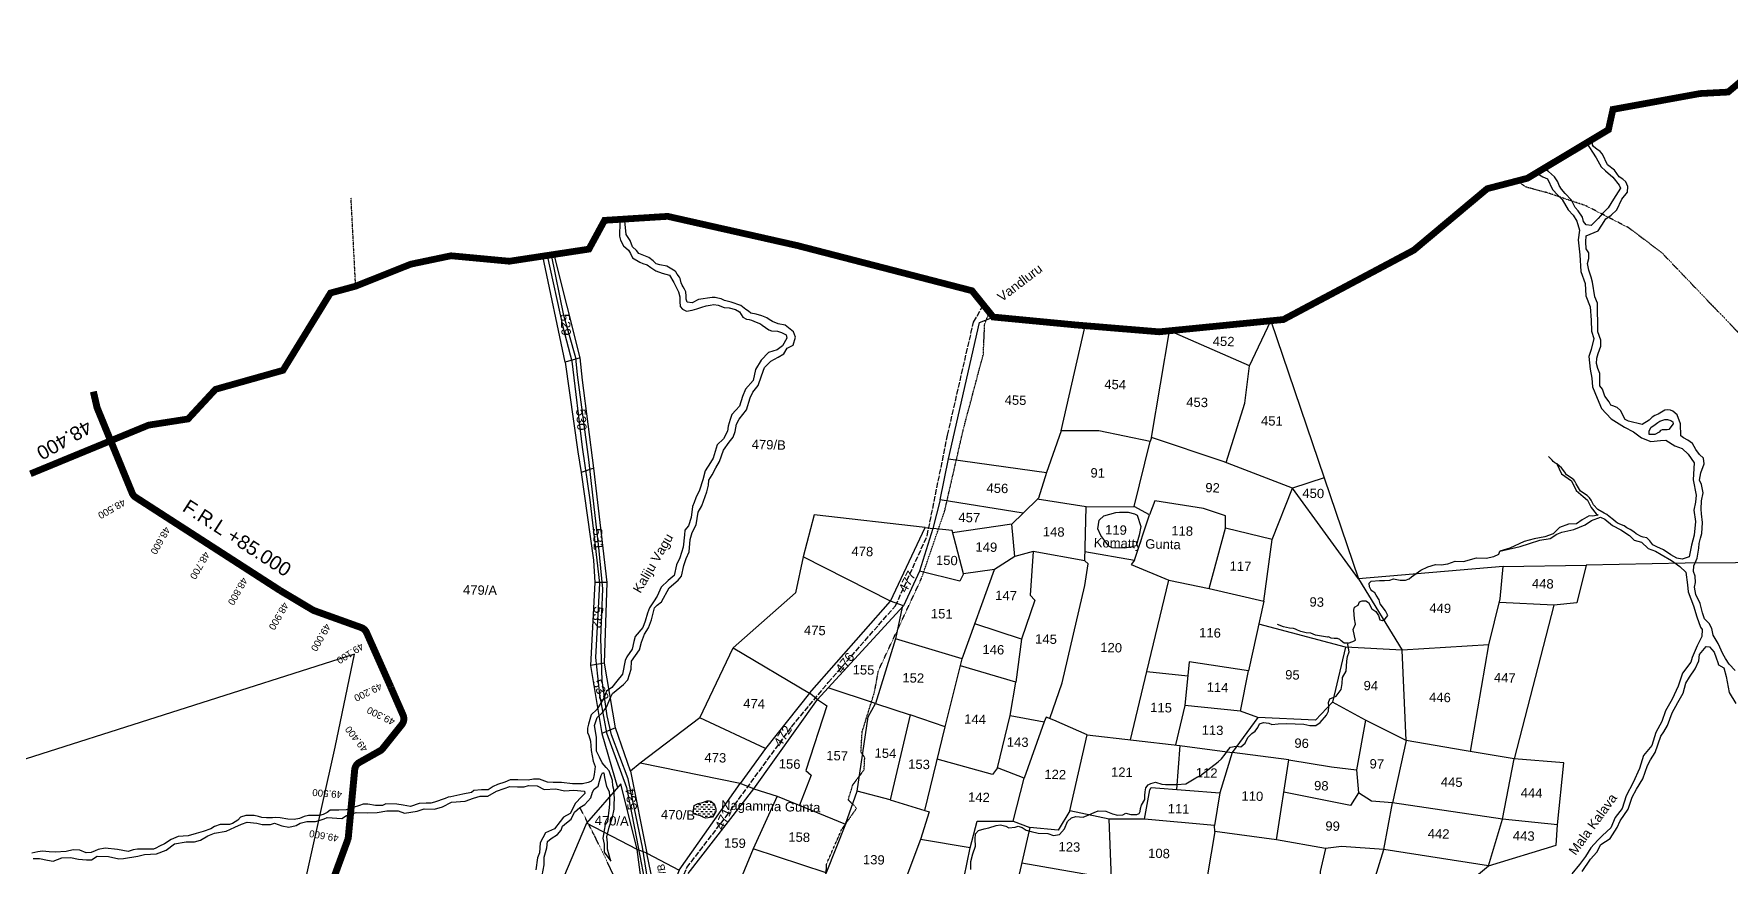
# Model space of a CAD drawing. Header units: inches. Extents: x 331956 to 347868, y 1573639 to 1584878.
# Drawn here: x 339965 to 343619, y 1580086 to 1581880 of the extents above; entities that cross this region are included whole.
import ezdxf

# ---------------------------------------------------------------- set-up
doc = ezdxf.new("R2010")
doc.units = ezdxf.units.IN
doc.header["$MEASUREMENT"] = 0
for name, pattern in [('ACAD_ISO02W100', [15, 12, -3]), ('ACAD_ISO03W100', [30, 12, -18]), ('ACAD_ISO07W100', [3, 0, -3]), ('BORDER', [1.75, 0.5, -0.25, 0.5, -0.25, 0, -0.25])]:
    doc.linetypes.add(name, pattern=pattern)
for name, color, linetype in [('BLOCK', 7, 'Continuous'), ('CARTTRACK', 30, 'ACAD_ISO02W100'), ('NALA', 4, 'Continuous'), ('SURVEY_BND', 7, 'Continuous'), ('WATER_BODY', 4, 'Continuous')]:
    doc.layers.add(name, color=color, linetype=linetype)
for name, color, linetype, lineweight in [('FOOTPATH', 150, 'ACAD_ISO07W100', 30), ('ROAD', 1, 'Continuous', 25), ('VILL_BOUNDARY', 6, 'BORDER', 30)]:
    doc.layers.add(name, color=color, linetype=linetype, lineweight=lineweight)
doc.styles.get("Standard").update_dxf_attribs({"font": 'arial.ttf'})

msp = doc.modelspace()

# ---------------------------------------------------------------- hatches: boundary and pattern name
at = {"layer": 'WATER_BODY'}
h = msp.add_hatch(dxfattribs=at)
h.set_pattern_fill('DASH', color=256, scale=39.982509, angle=-1.4335, style=0)
h.set_pattern_definition([(358.566468, (323139.706, 1574851.302), (5.121281, 4.8712179), [4.9978137, -4.9978137])])
h.paths.add_polyline_path([(341434.1, 1580208.7), (341430.1, 1580219.9), (341423.1, 1580225.4), (341420, 1580226), (341415.5, 1580226.1), (341405.6, 1580222.8), (341395.7, 1580220.6), (341387.1, 1580216.5), (341385.2, 1580201.4), (341388.2, 1580197.8), (341401.1, 1580194.1), (341407.9, 1580190.6), (341412.1, 1580188.9), (341426.7, 1580190.8), (341433.9, 1580203.5)])
h.paths.add_polyline_path([(341310.1, 1580181.5), (341393.2, 1580179.4), (341394, 1580210.9), (341310.9, 1580213)], flags=9)

# ---------------------------------------------------------------- linework, layer by layer
at = {"layer": 'BLOCK', "color": 1, "const_width": 15}
msp.add_lwpolyline([(340584.5, 1579988.3), (340641.1, 1580142.6, 0.064528), (340642.2, 1580147.6), (340656, 1580293.6, -0.246089), (340666.1, 1580309.1), (340710.6, 1580334.1, 0.096904), (340716.4, 1580339.1), (340757.5, 1580390.6, 0.277971), (340760.2, 1580411), (340734, 1580470.9, 0.001638), (340734, 1580471.1), (340681.5, 1580589.2, 0.204454), (340670, 1580599.9), (340568.8, 1580636.3, -0.048162), (340565.3, 1580638), (340495.3, 1580679.8, -0.00872), (340494.7, 1580680.2), (340184.3, 1580880.6, -0.15318), (340176.6, 1580889.8), (340101.6, 1581072.5, -0.041045), (340100.6, 1581075.6), (340093, 1581108.7)], format="xyb", dxfattribs=at)
at = {"layer": 'BLOCK', "color": 2}
for p in [(340103.2, 1581068.7), (340141.1, 1580976.2), (340180.1, 1580884.2), (340263.6, 1580829.4), (340347.6, 1580775.2), (340431.6, 1580720.9), (340516.1, 1580667.4), (340605.3, 1580623.2), (340687.6, 1580575.4), (340728.2, 1580484), (340758.3, 1580391.7), (340688.7, 1580321.8), (340650.9, 1580239), (340640.1, 1580139.8)]:
    msp.add_point(p, dxfattribs=at)
at = {"layer": 'CARTTRACK'}
msp.add_lwpolyline([(341315.7, 1579941.2), (341371.6, 1580082.4), (341456.5, 1580192.8), (341597.1, 1580385.8), (341676, 1580481.3), (341821, 1580646.8), (341889.3, 1580798), (341933.3, 1581014.9), (341989.3, 1581258.7), (342010.5, 1581295.7)], dxfattribs=at)
at = {"layer": 'FOOTPATH', "ltscale": 0.002}
for points in [[(344194.3, 1580180.7), (344201.4, 1580227.7), (344211.4, 1580333), (344185.6, 1580433.2), (344080.7, 1580566.7), (343956.3, 1580803.2), (343846.4, 1580989.8), (343769.4, 1581060.5), (343715.3, 1581109.7), (343675.6, 1581195.8), (343552.1, 1581324.2), (343473, 1581407.2), (343400.6, 1581461.9), (343308.7, 1581509.2), (343225.7, 1581537.2), (343179.3, 1581549.6), (343160.3, 1581563)], [(341539.7, 1579541.4), (341564.6, 1579595.4), (341579.1, 1579715), (341612.9, 1579824.4), (341634.2, 1579937.3), (341668.6, 1580011.4), (341672.7, 1580090.4), (341705, 1580164.2), (341737.2, 1580210.1), (341719.3, 1580228.9), (341729.3, 1580261.1), (341753.5, 1580293), (341754.8, 1580319.8), (341746.6, 1580331.3), (341749.2, 1580374.9), (341776.1, 1580461.8), (341784.3, 1580506.8), (341877, 1580705.6), (341927.1, 1580851.5), (341967.5, 1581028.2), (342010.3, 1581189.1), (342013.2, 1581254.8), (342023.4, 1581279.6)], [(341324.8, 1579964.4), (341299.2, 1579972.9), (341255.7, 1579987.4), (341236.7, 1580010.9), (341212.9, 1580067.9), (341173.2, 1580150.1), (341154.4, 1580186.3), (341141.2, 1580212.2)]]:
    msp.add_lwpolyline(points, dxfattribs=at)
at = {"layer": 'NALA'}
for points in [[(343630.2, 1580507.4), (343617.1, 1580520.9), (343608.9, 1580533.5), (343603.7, 1580543.6), (343593.3, 1580565.8), (343582.8, 1580583.8), (343579.4, 1580597.6), (343574, 1580608.9), (343563.7, 1580618.4), (343559.8, 1580631.4), (343554.9, 1580651.6), (343545.3, 1580671.2), (343542.5, 1580686.7), (343544.8, 1580697.1), (343543.8, 1580710.8), (343539.9, 1580721.1), (343540.9, 1580733.2), (343547.8, 1580749.5), (343551.4, 1580771.2), (343552.1, 1580780.8), (343555.6, 1580792.4), (343558.4, 1580802.6), (343559.9, 1580826.1), (343557.7, 1580845), (343556.7, 1580855.5), (343557.6, 1580873.3), (343560.8, 1580890.2), (343557.8, 1580908.1), (343553, 1580917.5), (343555.7, 1580933.7), (343563.4, 1580952.7), (343561.9, 1580964.9), (343553.4, 1580972.8), (343545.2, 1580983.7), (343538.1, 1580996.6), (343527.8, 1581004.3), (343519, 1581009), (343512.9, 1581013.6), (343512, 1581039.4), (343505, 1581058.5), (343495.5, 1581066.2), (343490.6, 1581069), (343485.1, 1581069.4), (343478.7, 1581068.6), (343471.1, 1581064.5), (343464, 1581060.2), (343456.7, 1581057.4), (343450.9, 1581053.4), (343445, 1581047.3), (343429.6, 1581037.7), (343400.5, 1581044.7), (343392.9, 1581048.6), (343383.2, 1581068.2), (343375.6, 1581074.1), (343366.8, 1581077.9), (343362.3, 1581079.7), (343358.3, 1581086.5), (343349.1, 1581098.9), (343344, 1581114.1), (343338.2, 1581121.2), (343338.5, 1581133.2), (343338.4, 1581147.6), (343334.2, 1581158.4), (343331.4, 1581169.6), (343331.7, 1581180.6), (343335.2, 1581191.1), (343340.6, 1581206.6), (343340.7, 1581219.8), (343334.4, 1581237.8), (343334.1, 1581255.2), (343333.1, 1581283.5), (343333.2, 1581299.2), (343327.6, 1581313), (343322.7, 1581344.7), (343319.9, 1581355.6), (343314.6, 1581370.7), (343311.9, 1581384.9), (343314.7, 1581395.6), (343314.5, 1581407.7), (343309.2, 1581416.6), (343308.6, 1581431.5), (343308.7, 1581444.4), (343334.7, 1581455.6), (343342.4, 1581467.4), (343351.7, 1581481.1), (343362.9, 1581489.2), (343375.4, 1581500.6), (343385.7, 1581523.4), (343397.8, 1581539), (343398.8, 1581550.6), (343394.3, 1581560.7), (343388.2, 1581566.8), (343379.9, 1581571.7), (343370.1, 1581585.9), (343354.7, 1581598), (343343.9, 1581620.5), (343339.1, 1581626.4), (343332, 1581631.3), (343329.3, 1581633.8), (343324.9, 1581636.9), (343322.8, 1581641), (343321.7, 1581652.2)], [(343309.6, 1581644.9), (343322.4, 1581624.9), (343330.5, 1581612.8), (343341, 1581593.5), (343351, 1581584.8), (343366.2, 1581571.3), (343379.9, 1581554.1), (343382.9, 1581547.5), (343368.2, 1581523.6), (343356.1, 1581504.8), (343345.2, 1581493.8), (343335, 1581481.7), (343319.8, 1581467), (343308.9, 1581468.6), (343303.1, 1581475.5), (343300.9, 1581485.1), (343292, 1581498.7), (343285.5, 1581505.9), (343281.5, 1581513), (343277.1, 1581521.6), (343264, 1581535.7), (343256.2, 1581545), (343251.1, 1581552.9), (343247.7, 1581560.8), (343240.6, 1581571.5), (343227.5, 1581583.5), (343218, 1581590.1)], [(343201.4, 1581580.1), (343215.9, 1581571.8), (343226, 1581567.3), (343236.4, 1581544.8), (343248.1, 1581532.2), (343257.4, 1581522.8), (343269.9, 1581501), (343281.2, 1581489.1), (343288.7, 1581476.5), (343294.9, 1581456.7), (343291.9, 1581436), (343295.3, 1581403.5), (343297.6, 1581367.8), (343306.9, 1581341.8), (343308.3, 1581315), (343317.6, 1581291.6), (343319.7, 1581262.7), (343320.2, 1581238.7), (343325.4, 1581223), (343319.9, 1581199.2), (343314.6, 1581184.7), (343317.8, 1581157.4), (343321.1, 1581138), (343322.4, 1581119.2), (343332.8, 1581094.7), (343341.7, 1581072.6), (343362.7, 1581050.2), (343391.3, 1581032.3), (343411.2, 1581022.3), (343428.5, 1581009.2), (343448, 1581001), (343468.9, 1581003.3), (343480.6, 1581003.7), (343500, 1580991.6), (343515.8, 1580985.9), (343528.5, 1580973.6), (343541.5, 1580955.3), (343539.5, 1580918.8), (343546.1, 1580885.5), (343544.7, 1580870.4), (343540.7, 1580852.9), (343544.7, 1580828.6), (343541.8, 1580799.1), (343536, 1580777.7), (343530.8, 1580752.1), (343515.9, 1580747.6), (343504.6, 1580749.3), (343491.4, 1580757), (343475.4, 1580767.3), (343461.1, 1580774.3), (343452.8, 1580778.4), (343446.3, 1580786.7), (343439.4, 1580793.2), (343432, 1580795.1), (343427.8, 1580796), (343417, 1580802.2), (343411.8, 1580806.6), (343403.5, 1580811.4), (343396.9, 1580815.1), (343391, 1580819.1), (343377.7, 1580824.4), (343373.5, 1580827.3), (343367.6, 1580832.4), (343358.6, 1580839.3), (343353.5, 1580844), (343347.9, 1580846.6), (343333.8, 1580854.5), (343324.9, 1580864.2), (343321.8, 1580870.6), (343319.8, 1580874.9), (343316.1, 1580879.6), (343311.3, 1580884.7), (343296.7, 1580893.8), (343292.6, 1580901.3), (343287.5, 1580909.9), (343284.5, 1580915.6), (343282.1, 1580918.2), (343276.6, 1580922.5), (343266.9, 1580929.5), (343262.8, 1580934.9), (343255.9, 1580944.6), (343245.9, 1580952.9), (343256, 1580931.2), (343277.1, 1580916.5), (343287.5, 1580895.5), (343302.4, 1580882.8), (343311.7, 1580874.8), (343319.8, 1580859.1), (343330.7, 1580845.4), (343334.5, 1580842.1), (343322.5, 1580840.3), (343315.8, 1580840.5), (343300.1, 1580832.1), (343287.9, 1580823.9), (343271.2, 1580822.6), (343251.7, 1580815.7), (343237.6, 1580802.3), (343219.6, 1580795.8), (343197.2, 1580791.5), (343175.2, 1580785.3), (343144.2, 1580770.9), (343123.2, 1580764.4), (343166.5, 1580774.6), (343186.9, 1580781.2), (343209.3, 1580788.2), (343231.5, 1580792.2), (343245.9, 1580801), (343256.3, 1580805.7), (343282.7, 1580811.5), (343306.6, 1580821.7), (343320.7, 1580830.5), (343340.1, 1580838.1), (343349.2, 1580833.7), (343365.9, 1580819.7), (343384, 1580810.9), (343402.1, 1580798.5), (343412.4, 1580788.2), (343428.4, 1580784.2), (343442.8, 1580770.4), (343458.3, 1580764.5), (343470.6, 1580757.2), (343492.6, 1580744.4), (343511, 1580731.7), (343523.5, 1580719.4), (343527.5, 1580691.9), (343528.5, 1580676.8), (343540, 1580646.5), (343547.5, 1580623.2), (343555.3, 1580600.8), (343558.6, 1580596), (343557.9, 1580580.7), (343547.9, 1580560.7), (343537.6, 1580535.3), (343534.8, 1580525.4), (343516.3, 1580501.8), (343507.3, 1580473.6), (343494.3, 1580445.8), (343479.8, 1580420.3), (343472.2, 1580397.3), (343459.1, 1580373.4), (343450.6, 1580345.5), (343432.8, 1580324.3), (343423.7, 1580295.9), (343410.4, 1580265.7), (343395.5, 1580237.1), (343386.4, 1580209.9), (343371.4, 1580190.3), (343362, 1580168.3), (343344.5, 1580151.2), (343334.3, 1580141.4), (343319, 1580125.2), (343307.4, 1580106.3), (343294.7, 1580089.1), (343277.8, 1580069.2)], [(341225.1, 1581479.9), (341227.1, 1581473.7), (341226.2, 1581444), (341228.9, 1581434.9), (341235.3, 1581422.8), (341245.6, 1581413.5), (341250.5, 1581406.5), (341254.6, 1581397.4), (341270.3, 1581387.7), (341276.7, 1581385), (341285.9, 1581381.9), (341294.1, 1581376.2), (341304.9, 1581369.4), (341318.7, 1581364.4), (341334.2, 1581359.5), (341343.5, 1581343.8), (341353.2, 1581323.9), (341356.3, 1581312.7), (341356.1, 1581303.3), (341357.1, 1581292.1), (341362.1, 1581286.8), (341370.8, 1581282.3), (341382.9, 1581284.6), (341393.1, 1581287.1), (341403.9, 1581290.7), (341413.4, 1581293.3), (341421.8, 1581295.4), (341430, 1581296.7), (341438.8, 1581295.4), (341452.2, 1581289.9), (341462.5, 1581289), (341476.6, 1581285.5), (341484.8, 1581280.8), (341492.5, 1581269.4), (341499.7, 1581265.2), (341505.5, 1581264), (341510.6, 1581262.4), (341521, 1581258.3), (341530, 1581254.6), (341534, 1581251.7), (341540.7, 1581247), (341547.9, 1581242.1), (341554.1, 1581239.9), (341566.9, 1581238.7), (341575.7, 1581235.9), (341585.6, 1581231.3), (341586.9, 1581223.6), (341577.5, 1581207.7), (341566.1, 1581198.8), (341547.3, 1581193.1), (341531.6, 1581176.4), (341519.5, 1581156.3), (341514.4, 1581132.9), (341497.8, 1581114.2), (341491.4, 1581098.3), (341484.9, 1581077.5), (341477.3, 1581068.7), (341468.7, 1581059), (341464.8, 1581048.4), (341460.8, 1581034.5), (341458.8, 1581023.7), (341450.2, 1581007), (341436.6, 1580993.6), (341428.1, 1580965.1), (341422.5, 1580956.1), (341410.9, 1580937.9), (341405.7, 1580918.8), (341399.1, 1580896.1), (341391.2, 1580879.8), (341387, 1580869.3), (341383.6, 1580860.9), (341380.7, 1580837.4), (341375, 1580819.1), (341366.9, 1580809.7), (341366.4, 1580799.8), (341363.4, 1580773.6), (341356.1, 1580750), (341349.1, 1580735), (341344.2, 1580712.3), (341331.5, 1580701.7), (341316.5, 1580687), (341307.9, 1580667.7), (341299.4, 1580655.4), (341291.1, 1580642.4), (341286.8, 1580631.1), (341281.4, 1580613.5), (341276.5, 1580600.3), (341260.1, 1580580.3), (341257.5, 1580570.1), (341253.5, 1580553.3), (341242.5, 1580537.1), (341238.9, 1580528.8), (341233.2, 1580499.1), (341220.6, 1580484), (341209.7, 1580470.5), (341198.6, 1580463.1), (341192.4, 1580447.7), (341177.4, 1580422.9), (341165.3, 1580411.4), (341159.6, 1580391.3), (341157.7, 1580383), (341157.4, 1580373.8), (341160.1, 1580366.9), (341164.3, 1580355), (341165.1, 1580335), (341169.6, 1580311.5), (341173.9, 1580300.3), (341171.7, 1580283.4), (341169.7, 1580273.2), (341164.5, 1580267.9), (341158.8, 1580265.5), (341146.7, 1580263.2), (341125.3, 1580262.7), (341101.8, 1580265.6), (341083.9, 1580266.1), (341071.5, 1580266.8), (341054.1, 1580273), (341041.2, 1580272.9), (341029.7, 1580270.9), (341007.2, 1580271.4), (340990.9, 1580271.4), (340979.4, 1580266.8), (340963.4, 1580261.4), (340954.3, 1580257.3), (340943.8, 1580250.3), (340929, 1580250), (340912.6, 1580248.3), (340907.3, 1580243.9), (340888.7, 1580240.7), (340862.8, 1580234.9), (340857.6, 1580234.1), (340850.9, 1580231.6), (340844.2, 1580229), (340834.5, 1580225.6), (340827.9, 1580223.3), (340820.2, 1580221), (340810, 1580221.2), (340794.9, 1580220.4), (340776.2, 1580214.3), (340760.2, 1580217.2), (340747.1, 1580219.1), (340723, 1580220.1), (340715.9, 1580216.2), (340700.8, 1580216), (340684.6, 1580219.1), (340673.9, 1580218.8), (340666.2, 1580216.5), (340652.5, 1580211.9), (340637.3, 1580206.7), (340621.6, 1580206), (340603.3, 1580206), (340596.5, 1580201), (340588, 1580197), (340580.4, 1580194.5), (340563.8, 1580194.8), (340556.2, 1580194.6), (340547.3, 1580192.3), (340536.9, 1580188.4), (340525.4, 1580186.2), (340512, 1580186.9), (340495.7, 1580189.8), (340486.2, 1580190), (340479.1, 1580189.6), (340466.1, 1580189.4), (340455.8, 1580190.4), (340448.8, 1580192.7), (340439.3, 1580194.6), (340421.7, 1580194.7), (340410.3, 1580190.8), (340404.4, 1580184.6), (340393, 1580177.1), (340386, 1580174.9), (340366.4, 1580175.4), (340354.1, 1580170.9), (340345.8, 1580166.1), (340329.6, 1580160.4), (340314.4, 1580155.9), (340297.4, 1580150.7), (340275.6, 1580149.4), (340260.5, 1580142.9), (340246.3, 1580133.3), (340235.3, 1580128.4), (340227.8, 1580124.2), (340222.7, 1580122.1), (340211.5, 1580122.2), (340201.2, 1580122.4), (340188.3, 1580122.4), (340178.4, 1580120.7), (340168, 1580116.7), (340144.8, 1580121.5), (340118.1, 1580124.1), (340103, 1580121.2), (340096.6, 1580118.5), (340088.3, 1580115.1), (340077.4, 1580114.4), (340064.1, 1580119.7), (340049.2, 1580120.5), (340034.2, 1580117.2), (340010.9, 1580115.5), (339998, 1580116), (339983.1, 1580117.7), (339973.3, 1580116.4), (339960.4, 1580113.5)], [(341059.7, 1580065.4), (341063.8, 1580088.4), (341064.3, 1580104.7), (341069.8, 1580124.7), (341071.1, 1580138.3), (341079.3, 1580145.2), (341093.1, 1580153.7), (341100.5, 1580163), (341103.7, 1580171.3), (341112.2, 1580178.5), (341122.5, 1580186.8), (341129.4, 1580201.5), (341141.2, 1580212.2), (341152.1, 1580218.1), (341164.5, 1580232.8), (341168.4, 1580245.2), (341171.9, 1580251.4), (341180.2, 1580257.8), (341183.6, 1580268.6), (341187.2, 1580280.8), (341189.9, 1580287), (341192.4, 1580286.7), (341194, 1580276.7), (341196.8, 1580263.9), (341198.1, 1580257.2), (341203.9, 1580246.6), (341205.1, 1580236.4), (341204.7, 1580219.7), (341204.5, 1580211.6), (341200.8, 1580181.9), (341195.9, 1580175.2), (341193.8, 1580166.7), (341190.4, 1580146.1), (341193.2, 1580133.1), (341193.1, 1580115.8), (341208.1, 1580096.4), (341200.6, 1580122.3), (341200.5, 1580135.4), (341199.4, 1580148.5), (341204.1, 1580169.2), (341211.1, 1580190.7), (341214.9, 1580208.3), (341215.1, 1580218.9), (341215.5, 1580231.6), (341213.9, 1580250.6), (341211.8, 1580258.3), (341211.4, 1580270), (341204.2, 1580290.9), (341197.9, 1580297.9), (341189.2, 1580308.3), (341183.4, 1580320.2), (341177.1, 1580333.5), (341176.8, 1580344.4), (341177.2, 1580362.5), (341174.8, 1580376.5), (341172.9, 1580388.9), (341178.5, 1580405.9), (341190, 1580416.9), (341198.5, 1580427.9), (341208, 1580450.4), (341211.7, 1580458), (341235.4, 1580477.4), (341244.2, 1580487), (341251.3, 1580510.3), (341252.5, 1580527.6), (341269.6, 1580551.9), (341274, 1580568.1), (341280.3, 1580585.6), (341288.8, 1580599.4), (341295.3, 1580616.5), (341301.9, 1580642.1), (341307.7, 1580648.2), (341316.9, 1580655.3), (341333.5, 1580685.9), (341353.1, 1580702.2), (341360, 1580710.8), (341365, 1580733.8), (341369.8, 1580749), (341376.8, 1580763.2), (341378.7, 1580789.6), (341382.9, 1580805.2), (341391.6, 1580821.1), (341396.1, 1580848.5), (341403.9, 1580862.2), (341414.7, 1580892.5), (341418.2, 1580907.2), (341419.1, 1580918), (341426, 1580929.5), (341433.9, 1580944), (341441.6, 1580958.2), (341450.7, 1580982.2), (341462.5, 1580999.7), (341471.1, 1581010.5), (341475.4, 1581022.9), (341478.2, 1581038.3), (341484.2, 1581049.5), (341492.3, 1581059.1), (341499.9, 1581069.5), (341508.1, 1581094.9), (341513.4, 1581107.4), (341525.4, 1581122.1), (341532.4, 1581143), (341538.7, 1581160.6), (341552.2, 1581174), (341568.1, 1581182.7), (341580.6, 1581190.3), (341588, 1581202.6), (341600.9, 1581208.9), (341605.5, 1581226.1), (341601.2, 1581237.9), (341583.4, 1581251.6), (341568.4, 1581255.1), (341555.8, 1581260.2), (341549.1, 1581264.5), (341544.1, 1581267.7), (341533.4, 1581272), (341520.6, 1581276), (341509.7, 1581277.8), (341504.6, 1581281.9), (341498.7, 1581286), (341491.5, 1581291.8), (341488.1, 1581294.6), (341467.3, 1581301.9), (341452.9, 1581305), (341445.3, 1581308.5), (341438.1, 1581310.1), (341432.9, 1581311.5), (341426.2, 1581311.7), (341396.7, 1581307), (341383.1, 1581300.2), (341372.5, 1581301.3), (341369.8, 1581307.7), (341369.9, 1581314.3), (341369.6, 1581323.9), (341366.8, 1581329.8), (341363.8, 1581334.5), (341361.6, 1581337.9), (341359.4, 1581343.3), (341357.3, 1581352.6), (341355.5, 1581355.5), (341350.5, 1581361.7), (341347.7, 1581367.2), (341346.5, 1581368.3), (341328.3, 1581379.3), (341313.1, 1581381.8), (341305.6, 1581384), (341299.3, 1581390.5), (341289.7, 1581397.6), (341275, 1581403.4), (341268.2, 1581406.2), (341262.8, 1581413.2), (341254.4, 1581421), (341249.7, 1581434.2), (341241.1, 1581447.5), (341237.7, 1581476.8), (341237.3, 1581480.7)], [(343466.6, 1581021.3), (343457.2, 1581016.2), (343444.5, 1581015.9), (343444.5, 1581023.1), (343448.1, 1581031.2), (343457.9, 1581038.1), (343463.5, 1581041.9), (343467.9, 1581044.9), (343478.2, 1581048.8), (343484.5, 1581048.6), (343491.4, 1581046.7), (343495.5, 1581043.8), (343496.2, 1581038.9), (343487, 1581027), (343483.2, 1581026.5), (343472.8, 1581026.2), (343468.9, 1581025), (343466.6, 1581021.3)], [(343245.9, 1580952.9), (343241.2, 1580955.3), (343237.8, 1580958.2), (343235.5, 1580961.2), (343230, 1580966.6), (343228, 1580968.6)], [(342796.5, 1580566.5), (342806.2, 1580569.5), (342811.8, 1580573), (342810, 1580582.3), (342806.7, 1580596), (342812.3, 1580607.1), (342809.7, 1580618.9), (342808.2, 1580637.6), (342810.2, 1580643.7), (342817.9, 1580648.2), (342821, 1580655.4), (342826.7, 1580657.7), (342834.3, 1580657.8), (342840.1, 1580654.1), (342847.5, 1580640.3), (342856.2, 1580634.3), (342861.9, 1580625.9), (342864.7, 1580616.8), (342870.4, 1580614.8), (342876.3, 1580618.9), (342881.8, 1580625.9), (342876.6, 1580636.3), (342865.4, 1580651.3), (342862.9, 1580659.7), (342856.4, 1580669.4), (342854, 1580674.5), (342847.4, 1580679), (342844.8, 1580682), (342842, 1580687.8), (342841.2, 1580695.6), (342845.7, 1580699.8), (342863.9, 1580701.1), (342874.3, 1580701.2), (342885.8, 1580701.8), (342893.8, 1580705.2), (342908.1, 1580701.8), (342919.8, 1580701.9), (342927.5, 1580705.1), (342932.6, 1580709.4), (342953, 1580723.8), (342968.2, 1580731.2), (342984.2, 1580736), (342996.7, 1580735.3), (343010.7, 1580737.3), (343026.6, 1580742.8), (343044.5, 1580742.3), (343072.9, 1580749.9), (343093.9, 1580749.3), (343110.1, 1580753.2), (343121, 1580758.1), (343123.2, 1580764.4)], [(341983.7, 1580078), (341983.3, 1580095.3), (341987.9, 1580112.1), (341993.5, 1580128.8), (341992.8, 1580143.4), (341993.1, 1580155.3), (342000.1, 1580162.5), (342012.3, 1580166.2), (342022.1, 1580168.4), (342037.6, 1580172.9), (342047.5, 1580174.2), (342058.8, 1580171.3), (342065.5, 1580168.4), (342078.9, 1580169.8), (342085.1, 1580171.4), (342093.8, 1580168.9), (342102.3, 1580162.7), (342113.2, 1580160), (342128.7, 1580156.5), (342149, 1580155.7), (342161.6, 1580151.6), (342174.4, 1580153.6), (342184.8, 1580165.7), (342191.8, 1580181.9), (342199.9, 1580189.6), (342209.9, 1580192.2), (342225.5, 1580190.9), (342237.8, 1580195.9), (342249, 1580201), (342257.6, 1580204.6), (342274.3, 1580203.7), (342288.3, 1580198.4), (342299, 1580195.1), (342310.5, 1580196.3), (342317.5, 1580199.8), (342328.4, 1580196.9), (342341, 1580196.5), (342345.9, 1580198.8), (342348, 1580203.3), (342348.8, 1580209.6), (342350.8, 1580216.9), (342358.3, 1580229.2), (342358.5, 1580237.8), (342358.7, 1580245.9), (342360.3, 1580254.3), (342365.1, 1580261), (342371.4, 1580263.5), (342381.1, 1580266.4), (342395.1, 1580262), (342402.5, 1580261.5), (342413.9, 1580261.3), (342426.8, 1580261.6), (342446.7, 1580263.2), (342468.2, 1580275.8), (342477.9, 1580280.6), (342515.9, 1580310.7), (342523.5, 1580317), (342531, 1580326.7), (342538.4, 1580336.8), (342543.1, 1580341.7), (342554.8, 1580343.9), (342564.7, 1580343), (342574.3, 1580350.8), (342579.9, 1580362.7), (342588.9, 1580371.7), (342595.6, 1580376.4), (342601.6, 1580384.7), (342605.2, 1580392.1), (342613.8, 1580395.5), (342625.2, 1580393.5), (342632.1, 1580390.8), (342645.6, 1580392), (342663.7, 1580393.1), (342701.1, 1580391.4), (342713.7, 1580388.5), (342726.6, 1580388.5), (342735.6, 1580395.1), (342749.9, 1580411.3), (342754.2, 1580419.6), (342754.3, 1580430), (342753.6, 1580438.5), (342757, 1580446.5), (342770.5, 1580452.2), (342781.2, 1580466.5), (342783.6, 1580479.3), (342784, 1580492), (342791.9, 1580505.9), (342793.2, 1580527.2), (342795.1, 1580537.7), (342798.3, 1580547.4), (342795.6, 1580563.3), (342796.5, 1580566.5), (342787.8, 1580566.5), (342781.1, 1580571.3), (342778.6, 1580574), (342773.6, 1580576.1), (342766, 1580576.4), (342759.4, 1580577.3), (342753.7, 1580580), (342751.6, 1580579.2), (342734.2, 1580582.2), (342726, 1580583.6), (342715.8, 1580588), (342706, 1580588.4), (342694.5, 1580591.1), (342687.4, 1580594.3), (342682.5, 1580596.6), (342678.6, 1580598.2), (342670.2, 1580598.8), (342656.9, 1580601.4), (342644, 1580606.3)], [(343300.4, 1580073.6), (343318.1, 1580100.4), (343332.1, 1580115.5), (343340.6, 1580132.3), (343360.8, 1580145.2), (343375.8, 1580168.5), (343382.3, 1580183.1), (343399.4, 1580208.1), (343407.9, 1580234.3), (343417.5, 1580251.3), (343431.4, 1580273.5), (343441.3, 1580302.5), (343447.8, 1580314.6), (343457.4, 1580330.5), (343470.2, 1580365.6), (343476.3, 1580375.4), (343483.9, 1580388.9), (343494.3, 1580416.2), (343506.6, 1580438.3), (343517.7, 1580458.6), (343523.8, 1580479.9), (343531.4, 1580493), (343543.8, 1580511.2), (343551.8, 1580528), (343553, 1580542.1), (343567.3, 1580558.7), (343574.8, 1580558.3), (343584.5, 1580546.6), (343588.7, 1580534.8), (343592.3, 1580524.2), (343594.2, 1580519.7), (343605.7, 1580513.3), (343610.5, 1580494.2), (343617, 1580459.8), (343631.2, 1580436.3)], [(339963.3, 1580101.9), (339977, 1580101.9), (339993.9, 1580098.5), (340006.5, 1580096.2), (340024.7, 1580103.6), (340043.6, 1580104.4), (340060.8, 1580100.4), (340078.2, 1580099.4), (340088.6, 1580099.4), (340101, 1580106.6), (340125.8, 1580106.3), (340147.5, 1580101.5), (340158.1, 1580101.7), (340188.7, 1580106.6), (340203.1, 1580110.2), (340229, 1580112), (340249.9, 1580119.7), (340268.1, 1580133.2), (340293.2, 1580138.2), (340311.2, 1580137.6), (340324.1, 1580141.6), (340339.9, 1580150.6), (340353.6, 1580156.3), (340379, 1580160.6), (340397.6, 1580169.3), (340412, 1580175.7), (340424.6, 1580180.1), (340445.4, 1580178.1), (340456.4, 1580175.4), (340474.4, 1580174.9), (340483.4, 1580177.9), (340499.2, 1580172), (340514, 1580169.4), (340529.6, 1580173.2), (340538.6, 1580178), (340553, 1580181.6), (340571.2, 1580181.9), (340579.5, 1580183.6), (340590.2, 1580187.4), (340596.4, 1580190.6), (340628.2, 1580188.4), (340638.5, 1580194.3), (340658.8, 1580201.3), (340684.3, 1580200.7), (340704.3, 1580201.1), (340725, 1580204.7), (340749.7, 1580204.7), (340763.3, 1580199.5), (340790.2, 1580203.7), (340805.5, 1580208.9), (340827.9, 1580208.4), (340845.3, 1580213.2), (340864.5, 1580223.4), (340894, 1580225.9), (340911.8, 1580231.8), (340926.2, 1580236.4), (340942.8, 1580236.3), (340961.7, 1580247.2), (340978.2, 1580252.8), (340990.5, 1580257.2), (341006.7, 1580256.6), (341020.8, 1580256.2), (341030.3, 1580259), (341049.4, 1580258.5), (341063.9, 1580251), (341089.6, 1580251.9), (341108.3, 1580248), (341128.1, 1580249.4), (341151, 1580246.9), (341151.8, 1580241.9), (341144.9, 1580235.1), (341131.7, 1580221.1), (341120.2, 1580198.9), (341106.1, 1580190.8), (341098.7, 1580181.6), (341086.7, 1580165.8), (341066.9, 1580157.1), (341055.6, 1580135.8), (341054, 1580114.1), (341050.1, 1580103.1), (341046.5, 1580077.5)]]:
    msp.add_lwpolyline(points, dxfattribs=at)
at = {"layer": 'ROAD'}
for points in [[(341070.8, 1581402.2), (341104.4, 1581248.5), (341123.6, 1581174.5), (341145.7, 1580988.9), (341162.2, 1580875.3), (341183.3, 1580695.9), (341174.6, 1580535.3), (341183.6, 1580454.8), (341198.1, 1580372.7), (341241.8, 1580254.9), (341259.5, 1580164), (341290.2, 1580002.6)], [(341287.8, 1580054.6), (341275.7, 1580126.1), (341255.5, 1580226.6), (341244.9, 1580273.6), (341209.5, 1580368.7), (341199.6, 1580409.4), (341189, 1580486), (341186.2, 1580577.3), (341190.4, 1580683.3), (341181.7, 1580772.7), (341165.3, 1580916.9), (341160.3, 1580962.4), (341135.9, 1581145.2), (341132.1, 1581181.5), (341106.3, 1581272.9), (341079.8, 1581403.6)]]:
    msp.add_lwpolyline(points, dxfattribs=at)
at = {"layer": 'SURVEY_BND'}
for points in [[(341109.2, 1581172.2), (341061.4, 1581400.8)], [(341142, 1581181.7), (341085.9, 1581404.5)], [(341935.2, 1580963.6), (342002.2, 1581257.9), (342031.5, 1581269.5)], [(342178.3, 1581024.3), (342229.7, 1581250.8)], [(342583.9, 1581164.5), (342629.4, 1581261.4), (342744.9, 1580922.9), (342676.3, 1580900.2)], [(342372.4, 1581009.8), (342411.4, 1581239.9)], [(342533.2, 1580955.6), (342573.4, 1581083.6), (342583.9, 1581164.5), (342411.4, 1581239.9)], [(341171.4, 1580943.4), (341146.4, 1581133), (341142, 1581181.7), (341109.2, 1581172.2), (341136.9, 1580978.5), (341144, 1580934.4)], [(342231.7, 1580860.3), (342335.5, 1580860.6), (342370, 1581001), (342259, 1581024.4), (342178.3, 1581024.3), (342146.6, 1580934)], [(342632.7, 1580789.7), (342676.3, 1580900.2), (342527.2, 1580957.9), (342372.4, 1581009.8), (342370, 1581001)], [(341917.2, 1580875.6), (341935.2, 1580963.6), (342146.6, 1580934), (342129.2, 1580879.2), (342096.1, 1580846.7)], [(341199.8, 1580697.4), (341171.4, 1580943.4), (341144, 1580934.4), (341170.2, 1580745.5), (341173.1, 1580697.1)], [(342744.9, 1580922.9), (342818.8, 1580705.2), (342676.3, 1580900.2)], [(341885, 1580815.7), (341646.1, 1580843.1), (341622.4, 1580752.2)], [(342071.5, 1580823.2), (342096.1, 1580846.7), (341917.2, 1580875.6), (341901.7, 1580813.3)], [(342228.8, 1580743.8), (342231.7, 1580860.3), (342126.6, 1580876.7)], [(342229.3, 1580764), (342335.7, 1580745.4), (342368.1, 1580842.7), (342335.5, 1580860.6)], [(342496.6, 1580684.2), (342531.8, 1580814.3), (342531.9, 1580840.6), (342484.8, 1580856.3), (342379.7, 1580872.9), (342368.1, 1580842.7)], [(341810.4, 1580656.9), (341885, 1580815.7), (341901.7, 1580813.3)], [(341967.4, 1580715.7), (341942.8, 1580809.5), (341901.7, 1580813.3), (341872.4, 1580721.7)], [(342078.1, 1580753.4), (342071.5, 1580823.2), (341944.2, 1580804.2)], [(342614.6, 1580656.8), (342632.7, 1580789.7), (342531.8, 1580814.3)], [(341635.6, 1580458.7), (341810.4, 1580656.9), (341622.4, 1580752.2), (341605.6, 1580675), (341471.2, 1580556.1)], [(342117.4, 1580763.6), (342078.1, 1580753.4), (342034.3, 1580725.3)], [(342153.8, 1580403.5), (342179.9, 1580480.6), (342229.2, 1580690.9), (342236.1, 1580737), (342228.8, 1580743.8), (342117.4, 1580763.6), (342111.3, 1580669.7), (342121, 1580659.1), (342092.6, 1580575), (342080.2, 1580482.2)], [(342335.7, 1580745.4), (342328.8, 1580735.7), (342409.6, 1580702.2)], [(343130.4, 1580731.4), (343309.1, 1580734.4), (343289.2, 1580653.2), (343239.5, 1580648.1), (343122, 1580654)], [(344034.4, 1580045.1), (344022, 1580057.9), (343905.4, 1580057.3), (343935.5, 1580263.6), (343922.4, 1580467.9), (343919.7, 1580518.6), (343901.1, 1580674.2), (343848.6, 1580740.8), (343522.2, 1580738.4), (343309.1, 1580734.4)], [(341193.8, 1580523.3), (341199.8, 1580697.4), (341173.1, 1580697.1), (341164, 1580518.1)], [(341964.8, 1580532.3), (342034.3, 1580725.3), (341967.4, 1580715.7), (341959.8, 1580700.1), (341872.4, 1580721.7), (341838.3, 1580646.9)], [(342362.4, 1580505.3), (342409.6, 1580702.2), (342496.6, 1580684.2), (342614.6, 1580656.8), (342581.8, 1580506.8)], [(342818.8, 1580705.2), (342912.4, 1580551.4), (342790.6, 1580557.6), (342603.8, 1580607.2)], [(343099, 1580562.6), (343124, 1580661.8), (343130.4, 1580731.4), (342818.8, 1580705.2)], [(341675.9, 1580469.6), (341838.3, 1580646.9), (341810.4, 1580656.9)], [(341835.4, 1580643.7), (341821.3, 1580575.3), (341778, 1580436.3)], [(343239.5, 1580648.1), (343153.9, 1580316.9)], [(342092.6, 1580575), (341992.1, 1580608.2)], [(341399.6, 1580405.3), (341471.2, 1580556.1), (341635.6, 1580458.7)], [(341928.1, 1580386.1), (341964.8, 1580532.3), (341821.3, 1580575.3)], [(342790.6, 1580557.6), (342762.8, 1580439)], [(343059.6, 1580332.9), (343099, 1580562.6), (342912.4, 1580551.4)], [(342921.1, 1580356.7), (342912.4, 1580551.4)], [(340354.9, 1579193.7), (340452.2, 1579639.8), (340528.6, 1579958.4), (340614.2, 1580341.8), (340655.2, 1580542.2), (339898.5, 1580300.8)], [(341217.9, 1580383.6), (341193.8, 1580523.3), (341164, 1580518.1), (341188.2, 1580371.8)], [(342041.1, 1580297.1), (342068, 1580410.5), (342080.2, 1580482.2), (341961.1, 1580517.7)], [(342564, 1580419.8), (342581.8, 1580506.8), (342453.7, 1580526.2), (342444.1, 1580431.7)], [(342327.6, 1580357.7), (342362.4, 1580505.3), (342450.6, 1580495.7)], [(341653.1, 1580444.5), (341635.6, 1580458.7), (341541.2, 1580339.3), (341486.7, 1580263.5)], [(341515.7, 1580251.9), (341653.1, 1580444.5)], [(341713.4, 1580176.2), (341738.4, 1580247.4), (341762.5, 1580407.3), (341778, 1580436.3), (341675.9, 1580469.6), (341653.1, 1580444.5), (341670.5, 1580433.3), (341673.4, 1580430.9), (341628.1, 1580291.4), (341639.2, 1580281.7), (341614.4, 1580216.6)], [(341541.2, 1580339.3), (341399.6, 1580405.3), (341271, 1580307.8)], [(341778, 1580436.3), (341852.3, 1580411.9), (341809.5, 1580228.3), (341738.4, 1580247.4)], [(341884, 1580205.6), (341928.1, 1580386.1), (341852.3, 1580411.9)], [(342068, 1580410.5), (342141.1, 1580396.4), (342098.5, 1580275.5)], [(342196.4, 1580204.7), (342233.8, 1580368.3), (342161.8, 1580399.9), (342145.8, 1580407), (342141.1, 1580396.4)], [(342601.4, 1580405.6), (342564, 1580419.8), (342444.1, 1580431.7), (342424.2, 1580346.9)], [(342833.5, 1580400.1), (342762.8, 1580439), (342726, 1580400.3), (342601.4, 1580405.6), (342546.3, 1580330.6)], [(341249.8, 1580289.9), (341217.9, 1580383.6), (341188.2, 1580371.8), (341222.2, 1580255.1)], [(342233.8, 1580368.3), (342433.7, 1580345.8), (342426.7, 1580250.8)], [(342921.1, 1580356.7), (342833.5, 1580400.1), (342813.9, 1580293.2)], [(342433.7, 1580345.8), (342546.3, 1580330.6), (342520, 1580243.3)], [(343128.4, 1580186.4), (343153.9, 1580316.9), (343046.5, 1580335.1), (342921.1, 1580356.7), (342891.8, 1580221.6)], [(341354.8, 1580076.5), (341486.7, 1580263.5), (341271, 1580307.8), (341249.8, 1580289.9), (341285, 1580113.7)], [(341981.8, 1580124.6), (341997.3, 1580182.4), (342074.9, 1580182.3), (342098.5, 1580275.5), (342041.1, 1580297.1), (342030.3, 1580282.9), (341911.1, 1580316.4)], [(342642, 1580142.3), (342668.6, 1580314.8), (342546.3, 1580330.6)], [(342668.6, 1580314.8), (342760.1, 1580299.8), (342813.9, 1580293.2), (342818.4, 1580243.4), (342801.1, 1580216), (342657.8, 1580244.6)], [(343247.5, 1580174.4), (343261, 1580307.9), (343153.9, 1580316.9)], [(341264.3, 1580121.4), (341229.1, 1580263.1), (341155.6, 1580177.9)], [(341374.6, 1580069.8), (341515.7, 1580251.9), (341486.7, 1580263.5)], [(341515.7, 1580251.9), (341565.9, 1580236.4), (341514.7, 1580122.8)], [(341565.9, 1580236.4), (341713.4, 1580176.2), (341671.7, 1580071.3)], [(341809.5, 1580228.3), (341893.8, 1580202.7), (341875.2, 1580143), (341837.1, 1580041.5), (341822.6, 1580047.4)], [(342357.7, 1580186.6), (342369.2, 1580250.3), (342372.2, 1580255.1), (342520, 1580243.3), (342508.2, 1580172.8)], [(342873, 1580121.3), (342891.8, 1580221.6), (342846.4, 1580225.5), (342818.4, 1580243.4)], [(343098.6, 1580086.4), (343128.4, 1580186.4), (342891.8, 1580221.6)], [(342286.6, 1580058.1), (342281.6, 1580187), (342196.4, 1580204.7), (342171.2, 1580163.1), (342110.4, 1580168.5)], [(342508.7, 1580160), (342508.2, 1580172.8), (342357.7, 1580186.6), (342281.6, 1580187)], [(343098.6, 1580086.4), (343244.2, 1580131), (343247.5, 1580174.4), (343128.4, 1580186.4)], [(341284.6, 1579969), (341264.3, 1580121.4), (341155.6, 1580177.9), (341090, 1580023.7)], [(342074.9, 1580182.3), (342110.4, 1580168.5), (342068.7, 1579985.9), (342068.9, 1579976.3)], [(342747.2, 1580123.2), (342642, 1580142.3), (342508.7, 1580160), (342484.6, 1580015.8)], [(341319, 1579838.9), (341314, 1579974.5), (341285, 1580113.7), (341264.3, 1580121.4)], [(341285, 1580113.7), (341354.8, 1580076.5), (341314, 1579974.5)], [(341623, 1579938.1), (341657.4, 1580020), (341671.7, 1580071.3), (341514.7, 1580122.8), (341481.8, 1580044.4)], [(341956, 1579998.5), (341981.8, 1580124.6), (341875.2, 1580143)], [(342827.2, 1579972.3), (342873, 1580121.3), (342782.2, 1580127.8), (342747.2, 1580123.2), (342735.7, 1580074.2), (342734.1, 1579987.6)], [(342920.9, 1579938.1), (343098.6, 1580086.4), (342873, 1580121.3)], [(342278.6, 1579916.6), (342304.9, 1580041.9), (342287, 1580043), (342286.6, 1580058.1), (342092.9, 1580091.9)]]:
    msp.add_lwpolyline(points, dxfattribs=at)
at = {"layer": 'VILL_BOUNDARY', "color": 6, "linetype": 'ACAD_ISO03W100', "lineweight": -2, "ltscale": 3, "const_width": 14.5}
msp.add_lwpolyline([(343756, 1581872.8), (343614.8, 1581754.6), (343554.4, 1581751.4), (343366.7, 1581717.2), (343357, 1581673.4), (343182.3, 1581568.7), (343095.8, 1581546.2), (342937.6, 1581413.6), (342656.8, 1581264.1), (342389.1, 1581237.6), (342208.7, 1581252.5), (342031.5, 1581269.5), (341985.9, 1581326.2), (341610.4, 1581423.4), (341330.3, 1581486.6), (341194.3, 1581478), (341160.6, 1581415.9), (340989.2, 1581389.8), (340863.4, 1581401.6), (340776.6, 1581383.4), (340658, 1581336), (340603.8, 1581321.3), (340501.5, 1581154.6), (340356.1, 1581113.6), (340297, 1581049.7), (340211.9, 1581036.4), (339957.4, 1580931.4)], dxfattribs=at)
at = {"layer": 'VILL_BOUNDARY'}
msp.add_lwpolyline([(340658, 1581336), (340648.1, 1581526.5)], dxfattribs=at)
at = {"layer": 'WATER_BODY'}
for points in [[(342345.7, 1580799), (342339.4, 1580776), (342327.9, 1580773), (342313.6, 1580771.3), (342287.9, 1580771.9), (342280.7, 1580775.4), (342263.7, 1580798.6), (342256.7, 1580812.7), (342259.6, 1580831.3), (342269.7, 1580840.5), (342295.5, 1580848), (342303.3, 1580849), (342322.1, 1580848.5), (342336.3, 1580844.9), (342341.9, 1580841.9), (342349.9, 1580817.7), (342345.7, 1580799)], [(341426.7, 1580190.8), (341412.1, 1580188.9), (341407.9, 1580190.6), (341401.1, 1580194.1), (341388.2, 1580197.8), (341385.2, 1580201.4), (341387.1, 1580216.5), (341395.7, 1580220.6), (341405.6, 1580222.8), (341415.5, 1580226.1), (341420, 1580226), (341423.1, 1580225.4), (341430.1, 1580219.9), (341434.1, 1580208.7), (341433.9, 1580203.5), (341426.7, 1580190.8)]]:
    msp.add_lwpolyline(points, dxfattribs=at)

# ---------------------------------------------------------------- texts
at = {"layer": 'BLOCK', "color": 1}
for s, rotation, p in [('48.400', 209.5504, (340078.8, 1581049)), ('F.R.L +85.000', 327.127, (340282.6, 1580852.8))]:
    msp.add_text(s, height=30, rotation=rotation, dxfattribs=at).set_placement(p)
at = {"layer": 'BLOCK', "color": 0}
for s, rotation, p in [('48.500', 209.5504, (340156.9, 1580877.9)), ('48.600', 240.4055, (340246.8, 1580818.9)), ('48.700', 240.4055, (340331.8, 1580765.2)), ('48.800', 240.4055, (340413.5, 1580709.5)), ('48.900', 240.4055, (340501.7, 1580656)), ('49.000', 240.4055, (340592.4, 1580610)), ('49.100', 212.5195, (340669.4, 1580567.6)), ('49.200', 206.28, (340710.3, 1580481.3)), ('49.300', 153.8875, (340744.5, 1580401.7)), ('49.400', 128.2891, (340685.3, 1580338.9)), ('49.500', 175.2607, (340629.2, 1580246.6)), ('49.600', 169.8497, (340622.5, 1580152.2))]:
    msp.add_text(s, height=15, rotation=rotation, dxfattribs=at).set_placement(p)
at = {"layer": 'SURVEY_BND'}
for s, height, rotation, p in [('Vandluru', 20.11, 37.3381, (342050.2, 1581301.4)), ('529', 20.11, 273.7665, (341099, 1581275.4)), ('452', 20.11, 358.5665, (342504.3, 1581207.6)), ('455', 20.11, 358.5665, (342056, 1581080.8)), ('454', 20.11, 358.5665, (342270.7, 1581114.5)), ('530', 20.11, 273.7665, (341132.8, 1581071.1)), ('453', 20.11, 358.5665, (342447.2, 1581076.2)), ('451', 20.11, 358.5665, (342608.3, 1581036.1)), ('479/B', 20.11, 358.5665, (341511, 1580985.1)), ('91', 20.11, 358.5665, (342240.8, 1580923.7)), ('456', 20.11, 358.5665, (342016.9, 1580890.8)), ('92', 20.11, 358.5665, (342488.3, 1580891.7)), ('450', 20.11, 358.5665, (342697.4, 1580879.9)), ('457', 20.11, 358.5665, (341956.3, 1580827.7)), ('531', 20.11, 273.0552, (341168.8, 1580813.3)), ('148', 20.11, 358.5665, (342138.3, 1580796.9)), ('119', 20.11, 358.5665, (342272.4, 1580801)), ('118', 20.11, 358.5665, (342415, 1580798.8)), ('Kaliju Vagu', 20.114, 59.728, (341271.4, 1580672.3)), ('478', 20.11, 358.5665, (341726, 1580754.7)), ('149', 20.11, 358.5665, (341993.1, 1580764)), ('Komatty Gunta', 20.114, 358.5665, (342248, 1580773.3)), ('150', 20.11, 358.5665, (341908, 1580735.3)), ('117', 20.11, 358.5665, (342540.6, 1580722.7)), ('477', 20.11, 62.4652, (341844.2, 1580673.5)), ('448', 20.11, 358.5665, (343191.9, 1580685)), ('479/A', 20.11, 358.5665, (340889.1, 1580671.6)), ('147', 20.11, 358.5665, (342035.6, 1580659.4)), ('93', 20.11, 358.5665, (342712.7, 1580645.3)), ('532', 20.11, 263.0584, (341172.3, 1580646.5)), ('151', 20.11, 358.5665, (341897.1, 1580620.2)), ('449', 20.11, 358.5665, (342970.9, 1580632.2)), ('475', 20.11, 358.5665, (341623.6, 1580584.4)), ('116', 20.11, 358.5665, (342475, 1580579.2)), ('146', 20.11, 358.5665, (342008.2, 1580542.9)), ('145', 20.11, 358.5665, (342121.7, 1580565.6)), ('120', 20.11, 358.5665, (342262, 1580547.2)), ('476', 20.11, 52.1188, (341705.5, 1580499.3)), ('155', 20.11, 358.5665, (341728.5, 1580499.2)), ('533', 20.11, 294.1519, (341167.3, 1580482.2)), ('152', 20.11, 358.5665, (341835.7, 1580481.8)), ('114', 20.11, 358.5665, (342491.2, 1580461.6)), ('95', 20.11, 358.5665, (342660.3, 1580488.3)), ('94', 20.11, 358.5665, (342829.2, 1580464.9)), ('447', 20.11, 358.5665, (343110.1, 1580482.3)), ('474', 20.11, 358.5665, (341492.8, 1580426.4)), ('446', 20.11, 358.5665, (342970.4, 1580440)), ('144', 20.11, 358.5665, (341968.9, 1580392.7)), ('115', 20.11, 358.5665, (342369.6, 1580417.8)), ('472', 20.11, 57.9586, (341574.1, 1580340.9)), ('113', 20.11, 358.5665, (342480.4, 1580369.2)), ('157', 20.11, 358.5665, (341671.7, 1580314.1)), ('154', 20.11, 358.5665, (341775.7, 1580319.5)), ('143', 20.11, 358.5665, (342060.6, 1580343.5)), ('96', 20.11, 358.5665, (342680.1, 1580340.8)), ('473', 20.11, 358.5665, (341409.3, 1580309.9)), ('156', 20.11, 358.5665, (341569.3, 1580296.3)), ('153', 20.11, 358.5665, (341848.1, 1580295.6)), ('121', 20.11, 358.5665, (342285.1, 1580278.6)), ('112', 20.11, 358.5665, (342467.7, 1580277)), ('97', 20.11, 358.5665, (342842.1, 1580296.3)), ('122', 20.11, 358.5665, (342141.5, 1580273.7)), ('98', 20.11, 358.5665, (342722.6, 1580249.2)), ('445', 20.11, 358.5665, (342995.7, 1580257.3)), ('534', 20.11, 96.5525, (341264.5, 1580207.5)), ('Nagamma Gunta', 20.114, 358.5665, (341445.1, 1580207.1)), ('142', 20.11, 358.5665, (341977.2, 1580224.5)), ('110', 20.11, 358.5665, (342566.2, 1580227)), ('444', 20.11, 358.5665, (343167.8, 1580233.8)), ('Mala Kalava', 20.114, 54.1556, (343286.2, 1580107.3)), ('470/A', 20.11, 358.5665, (341172.8, 1580174.1)), ('470/B', 20.11, 358.5665, (341315.5, 1580187)), ('471', 20.11, 65.7093, (341449.5, 1580161.8)), ('111', 20.11, 358.5665, (342407.3, 1580199.7)), ('158', 20.11, 358.5665, (341589.9, 1580138.5)), ('99', 20.11, 358.5665, (342746.9, 1580162.2)), ('442', 20.11, 358.5665, (342967.5, 1580145.8)), ('443', 20.11, 358.5665, (343150.9, 1580141.2)), ('159', 20.11, 358.5665, (341451.5, 1580125.7)), ('123', 20.11, 358.5665, (342172, 1580117.5)), ('108', 20.11, 358.5665, (342365.1, 1580103.5)), ('469/B', 15.99, 99.889, (341332.8, 1580033.7)), ('139', 20.11, 358.5665, (341750.7, 1580089.8))]:
    msp.add_text(s, height=height, rotation=rotation, dxfattribs=at).set_placement(p)

doc.saveas('drawing.dxf')
